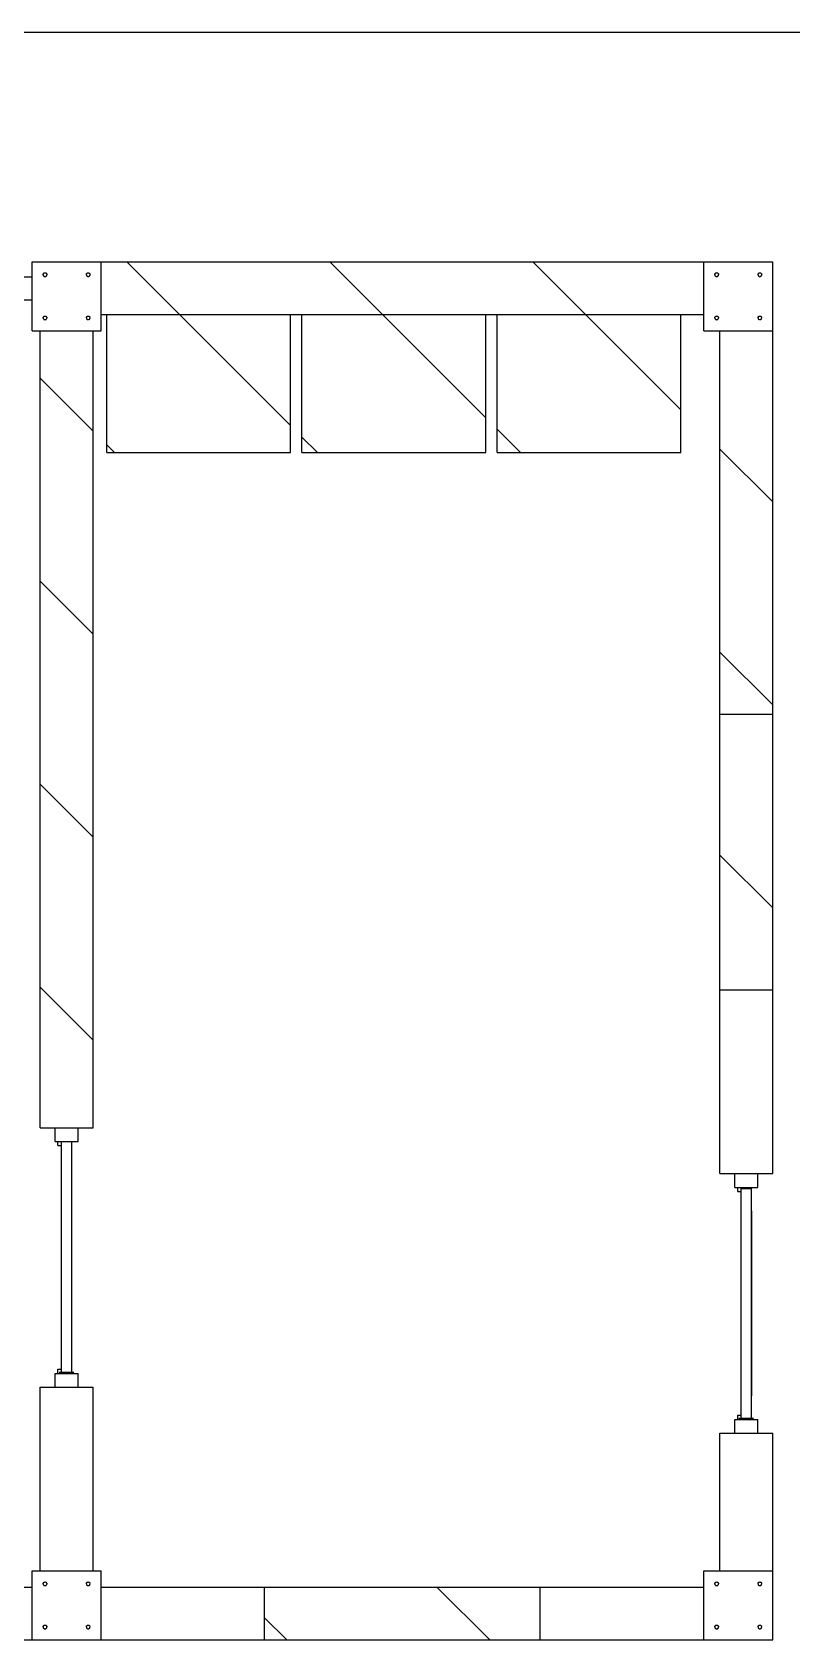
# Model space of a CAD drawing. Extents: x 1250 to 103750, y 1250 to 73000.
# Drawn here: x 65775 to 69083, y 20385 to 27385 of the extents above; entities that cross this region are included whole.
import ezdxf

# ---------------------------------------------------------------- set-up
doc = ezdxf.new("R2010")
doc.units = 0
for name, color, linetype in [('A-CUT', 1, 'CONTINUOUS'), ('A-HATCH', 3, 'CONTINUOUS'), ('A-VIS', 7, 'CONTINUOUS')]:
    doc.layers.add(name, color=color, linetype=linetype)

msp = doc.modelspace()

# ---------------------------------------------------------------- linework, layer by layer
at = {"layer": 'A-CUT'}
for p, q in [((65775, 26384.75), (69000, 26384.75)), ((65775, 26084.75), (65775, 26384.75)), ((65823, 26328.75), (65823.154, 26330.311)), ((65823, 26328.75), (65823.154, 26327.189)), ((65823.154, 26330.311), (65823.609, 26331.811)), ((65823.154, 26327.189), (65823.609, 26325.689)), ((65823.609, 26331.811), (65824.348, 26333.195)), ((65823.609, 26325.689), (65824.348, 26324.305)), ((65824.348, 26333.195), (65825.343, 26334.407)), ((65824.348, 26324.305), (65825.343, 26323.093)), ((65825.343, 26334.407), (65826.555, 26335.402)), ((65825.343, 26323.093), (65826.555, 26322.098)), ((65826.555, 26335.402), (65827.939, 26336.141)), ((65826.555, 26322.098), (65827.939, 26321.359)), ((65827.939, 26336.141), (65829.439, 26336.596)), ((65827.939, 26321.359), (65829.439, 26320.904)), ((65829.439, 26336.596), (65831, 26336.75)), ((65829.439, 26320.904), (65831, 26320.75)), ((65831, 26336.75), (65832.561, 26336.596)), ((65831, 26320.75), (65832.561, 26320.904)), ((65832.561, 26336.596), (65834.061, 26336.141)), ((65832.561, 26320.904), (65834.061, 26321.359)), ((65834.061, 26336.141), (65835.445, 26335.402)), ((65834.061, 26321.359), (65835.445, 26322.098)), ((65835.445, 26335.402), (65836.657, 26334.407)), ((65835.445, 26322.098), (65836.657, 26323.093)), ((65836.657, 26334.407), (65837.652, 26333.195)), ((65836.657, 26323.093), (65837.652, 26324.305)), ((65837.652, 26333.195), (65838.391, 26331.811)), ((65837.652, 26324.305), (65838.391, 26325.689)), ((65838.391, 26331.811), (65838.781, 26330.525)), ((65838.391, 26325.689), (65838.846, 26327.189)), ((65838.781, 26330.525), (65839, 26328.75)), ((65838.846, 26327.189), (65839, 26328.75)), ((66011, 26328.75), (66011.154, 26330.311)), ((66011, 26328.75), (66011.154, 26327.189)), ((66011.154, 26330.311), (66011.609, 26331.811)), ((66011.154, 26327.189), (66011.609, 26325.689)), ((66011.609, 26331.811), (66012.348, 26333.195)), ((66011.609, 26325.689), (66012.348, 26324.305)), ((66012.348, 26333.195), (66013.343, 26334.407)), ((66012.348, 26324.305), (66013.343, 26323.093)), ((66013.343, 26334.407), (66014.555, 26335.402)), ((66013.343, 26323.093), (66014.555, 26322.098)), ((66014.555, 26335.402), (66015.939, 26336.141)), ((66014.555, 26322.098), (66015.939, 26321.359)), ((66015.939, 26336.141), (66017.439, 26336.596)), ((66015.939, 26321.359), (66017.439, 26320.904)), ((66017.439, 26336.596), (66019, 26336.75)), ((66017.439, 26320.904), (66019, 26320.75)), ((66019, 26336.75), (66020.561, 26336.596)), ((66019, 26320.75), (66020.561, 26320.904)), ((66020.561, 26336.596), (66022.061, 26336.141)), ((66020.561, 26320.904), (66022.061, 26321.359)), ((66022.061, 26336.141), (66023.445, 26335.402)), ((66022.061, 26321.359), (66023.445, 26322.098)), ((66023.445, 26335.402), (66024.657, 26334.407)), ((66023.445, 26322.098), (66024.657, 26323.093)), ((66024.657, 26334.407), (66025.652, 26333.195)), ((66024.657, 26323.093), (66025.652, 26324.305)), ((66025.652, 26333.195), (66026.391, 26331.811)), ((66025.652, 26324.305), (66026.391, 26325.689)), ((66026.391, 26331.811), (66026.781, 26330.525)), ((66026.391, 26325.689), (66026.846, 26327.189)), ((66026.781, 26330.525), (66027, 26328.75)), ((66026.846, 26327.189), (66027, 26328.75)), ((66075, 26084.75), (66075, 26384.75)), ((68700, 26084.75), (68700, 26384.75)), ((68748, 26328.75), (68748.154, 26330.311)), ((68748, 26328.75), (68748.154, 26327.189)), ((68748.154, 26330.311), (68748.609, 26331.811)), ((68748.154, 26327.189), (68748.609, 26325.689)), ((68748.609, 26331.811), (68749.348, 26333.195)), ((68748.609, 26325.689), (68749.348, 26324.305)), ((68749.348, 26333.195), (68750.343, 26334.407)), ((68749.348, 26324.305), (68750.343, 26323.093)), ((68750.343, 26334.407), (68751.555, 26335.402)), ((68750.343, 26323.093), (68751.555, 26322.098)), ((68751.555, 26335.402), (68752.939, 26336.141)), ((68751.555, 26322.098), (68752.939, 26321.359)), ((68752.939, 26336.141), (68754.439, 26336.596)), ((68752.939, 26321.359), (68754.439, 26320.904)), ((68754.439, 26336.596), (68756, 26336.75)), ((68754.439, 26320.904), (68756, 26320.75)), ((68756, 26336.75), (68757.561, 26336.596)), ((68756, 26320.75), (68757.561, 26320.904)), ((68757.561, 26336.596), (68759.061, 26336.141)), ((68757.561, 26320.904), (68759.061, 26321.359)), ((68759.061, 26336.141), (68760.445, 26335.402)), ((68759.061, 26321.359), (68760.445, 26322.098)), ((68760.445, 26335.402), (68761.657, 26334.407)), ((68760.445, 26322.098), (68761.657, 26323.093)), ((68761.657, 26334.407), (68762.652, 26333.195)), ((68761.657, 26323.093), (68762.652, 26324.305)), ((68762.652, 26333.195), (68763.391, 26331.811)), ((68762.652, 26324.305), (68763.391, 26325.689)), ((68763.391, 26331.811), (68763.781, 26330.525)), ((68763.391, 26325.689), (68763.846, 26327.189)), ((68763.781, 26330.525), (68764, 26328.75)), ((68763.846, 26327.189), (68764, 26328.75)), ((68936, 26328.75), (68936.154, 26330.311)), ((68936, 26328.75), (68936.154, 26327.189)), ((68936.154, 26330.311), (68936.609, 26331.811)), ((68936.154, 26327.189), (68936.609, 26325.689)), ((68936.609, 26331.811), (68937.348, 26333.195)), ((68936.609, 26325.689), (68937.348, 26324.305)), ((68937.348, 26333.195), (68938.343, 26334.407)), ((68937.348, 26324.305), (68938.343, 26323.093)), ((68938.343, 26334.407), (68939.555, 26335.402)), ((68938.343, 26323.093), (68939.555, 26322.098)), ((68939.555, 26335.402), (68940.939, 26336.141)), ((68939.555, 26322.098), (68940.939, 26321.359)), ((68940.939, 26336.141), (68942.439, 26336.596)), ((68940.939, 26321.359), (68942.439, 26320.904)), ((68942.439, 26336.596), (68944, 26336.75)), ((68942.439, 26320.904), (68944, 26320.75)), ((68944, 26336.75), (68945.561, 26336.596)), ((68944, 26320.75), (68945.561, 26320.904)), ((68945.561, 26336.596), (68947.061, 26336.141)), ((68945.561, 26320.904), (68947.061, 26321.359)), ((68947.061, 26336.141), (68948.445, 26335.402)), ((68947.061, 26321.359), (68948.445, 26322.098)), ((68948.445, 26335.402), (68949.657, 26334.407)), ((68948.445, 26322.098), (68949.657, 26323.093)), ((68949.657, 26334.407), (68950.652, 26333.195)), ((68949.657, 26323.093), (68950.652, 26324.305)), ((68950.652, 26333.195), (68951.391, 26331.811)), ((68950.652, 26324.305), (68951.391, 26325.689)), ((68951.391, 26331.811), (68951.781, 26330.525)), ((68951.391, 26325.689), (68951.846, 26327.189)), ((68951.781, 26330.525), (68952, 26328.75)), ((68951.846, 26327.189), (68952, 26328.75)), ((69000, 22414.75), (69000, 26384.75)), ((65715, 26319.75), (65775, 26319.75)), ((65715, 26219.75), (65775, 26219.75)), ((65823, 26140.75), (65823.154, 26142.311)), ((65823, 26140.75), (65823.154, 26139.189)), ((65823.154, 26142.311), (65823.609, 26143.811)), ((65823.154, 26139.189), (65823.609, 26137.689)), ((65823.609, 26143.811), (65824.348, 26145.195)), ((65823.609, 26137.689), (65824.348, 26136.305)), ((65824.348, 26145.195), (65825.343, 26146.407)), ((65824.348, 26136.305), (65825.343, 26135.093)), ((65825.343, 26146.407), (65826.555, 26147.402)), ((65825.343, 26135.093), (65826.555, 26134.098)), ((65826.555, 26147.402), (65827.939, 26148.141)), ((65826.555, 26134.098), (65827.939, 26133.359)), ((65827.939, 26148.141), (65829.439, 26148.596)), ((65827.939, 26133.359), (65829.439, 26132.904)), ((65829.439, 26148.596), (65831, 26148.75)), ((65829.439, 26132.904), (65831, 26132.75)), ((65831, 26148.75), (65832.561, 26148.596)), ((65831, 26132.75), (65832.561, 26132.904)), ((65832.561, 26148.596), (65834.061, 26148.141)), ((65832.561, 26132.904), (65834.061, 26133.359)), ((65834.061, 26148.141), (65835.445, 26147.402)), ((65834.061, 26133.359), (65835.445, 26134.098)), ((65835.445, 26147.402), (65836.657, 26146.407)), ((65835.445, 26134.098), (65836.657, 26135.093)), ((65836.657, 26146.407), (65837.652, 26145.195)), ((65836.657, 26135.093), (65837.652, 26136.305)), ((65837.652, 26145.195), (65838.391, 26143.811)), ((65837.652, 26136.305), (65838.391, 26137.689)), ((65838.391, 26143.811), (65838.781, 26142.525)), ((65838.391, 26137.689), (65838.846, 26139.189)), ((65838.781, 26142.525), (65839, 26140.75)), ((65838.846, 26139.189), (65839, 26140.75)), ((66011, 26140.75), (66011.154, 26142.311)), ((66011, 26140.75), (66011.154, 26139.189)), ((66011.154, 26142.311), (66011.609, 26143.811)), ((66011.154, 26139.189), (66011.609, 26137.689)), ((66011.609, 26143.811), (66012.348, 26145.195)), ((66011.609, 26137.689), (66012.348, 26136.305)), ((66012.348, 26145.195), (66013.343, 26146.407)), ((66012.348, 26136.305), (66013.343, 26135.093)), ((66013.343, 26146.407), (66014.555, 26147.402)), ((66013.343, 26135.093), (66014.555, 26134.098)), ((66014.555, 26147.402), (66015.939, 26148.141)), ((66014.555, 26134.098), (66015.939, 26133.359)), ((66015.939, 26148.141), (66017.439, 26148.596)), ((66015.939, 26133.359), (66017.439, 26132.904)), ((66017.439, 26148.596), (66019, 26148.75)), ((66017.439, 26132.904), (66019, 26132.75)), ((66019, 26148.75), (66020.561, 26148.596)), ((66019, 26132.75), (66020.561, 26132.904)), ((66020.561, 26148.596), (66022.061, 26148.141)), ((66020.561, 26132.904), (66022.061, 26133.359)), ((66022.061, 26148.141), (66023.445, 26147.402)), ((66022.061, 26133.359), (66023.445, 26134.098)), ((66023.445, 26147.402), (66024.657, 26146.407)), ((66023.445, 26134.098), (66024.657, 26135.093)), ((66024.657, 26146.407), (66025.652, 26145.195)), ((66024.657, 26135.093), (66025.652, 26136.305)), ((66025.652, 26145.195), (66026.391, 26143.811)), ((66025.652, 26136.305), (66026.391, 26137.689)), ((66026.391, 26143.811), (66026.781, 26142.525)), ((66026.391, 26137.689), (66026.846, 26139.189)), ((66026.781, 26142.525), (66027, 26140.75)), ((66026.846, 26139.189), (66027, 26140.75)), ((66075, 26154.75), (68700, 26154.75)), ((66100, 25554.75), (66100, 26154.75)), ((66900, 25554.75), (66900, 26154.75)), ((66950, 25554.75), (66950, 26154.75)), ((67750, 25554.75), (67750, 26154.75)), ((67800, 25554.75), (67800, 26154.75)), ((68600, 25554.75), (68600, 26154.75)), ((68748, 26140.75), (68748.154, 26142.311)), ((68748, 26140.75), (68748.154, 26139.189)), ((68748.154, 26142.311), (68748.609, 26143.811)), ((68748.154, 26139.189), (68748.609, 26137.689)), ((68748.609, 26143.811), (68749.348, 26145.195)), ((68748.609, 26137.689), (68749.348, 26136.305)), ((68749.348, 26145.195), (68750.343, 26146.407)), ((68749.348, 26136.305), (68750.343, 26135.093)), ((68750.343, 26146.407), (68751.555, 26147.402)), ((68750.343, 26135.093), (68751.555, 26134.098)), ((68751.555, 26147.402), (68752.939, 26148.141)), ((68751.555, 26134.098), (68752.939, 26133.359)), ((68752.939, 26148.141), (68754.439, 26148.596)), ((68752.939, 26133.359), (68754.439, 26132.904)), ((68754.439, 26148.596), (68756, 26148.75)), ((68754.439, 26132.904), (68756, 26132.75)), ((68756, 26148.75), (68757.561, 26148.596)), ((68756, 26132.75), (68757.561, 26132.904)), ((68757.561, 26148.596), (68759.061, 26148.141)), ((68757.561, 26132.904), (68759.061, 26133.359)), ((68759.061, 26148.141), (68760.445, 26147.402)), ((68759.061, 26133.359), (68760.445, 26134.098)), ((68760.445, 26147.402), (68761.657, 26146.407)), ((68760.445, 26134.098), (68761.657, 26135.093)), ((68761.657, 26146.407), (68762.652, 26145.195)), ((68761.657, 26135.093), (68762.652, 26136.305)), ((68762.652, 26145.195), (68763.391, 26143.811)), ((68762.652, 26136.305), (68763.391, 26137.689)), ((68763.391, 26143.811), (68763.781, 26142.525)), ((68763.391, 26137.689), (68763.846, 26139.189)), ((68763.781, 26142.525), (68764, 26140.75)), ((68763.846, 26139.189), (68764, 26140.75)), ((68936, 26140.75), (68936.154, 26142.311)), ((68936, 26140.75), (68936.154, 26139.189)), ((68936.154, 26142.311), (68936.609, 26143.811)), ((68936.154, 26139.189), (68936.609, 26137.689)), ((68936.609, 26143.811), (68937.348, 26145.195)), ((68936.609, 26137.689), (68937.348, 26136.305)), ((68937.348, 26145.195), (68938.343, 26146.407)), ((68937.348, 26136.305), (68938.343, 26135.093)), ((68938.343, 26146.407), (68939.555, 26147.402)), ((68938.343, 26135.093), (68939.555, 26134.098)), ((68939.555, 26147.402), (68940.939, 26148.141)), ((68939.555, 26134.098), (68940.939, 26133.359)), ((68940.939, 26148.141), (68942.439, 26148.596)), ((68940.939, 26133.359), (68942.439, 26132.904)), ((68942.439, 26148.596), (68944, 26148.75)), ((68942.439, 26132.904), (68944, 26132.75)), ((68944, 26148.75), (68945.561, 26148.596)), ((68944, 26132.75), (68945.561, 26132.904)), ((68945.561, 26148.596), (68947.061, 26148.141)), ((68945.561, 26132.904), (68947.061, 26133.359)), ((68947.061, 26148.141), (68948.445, 26147.402)), ((68947.061, 26133.359), (68948.445, 26134.098)), ((68948.445, 26147.402), (68949.657, 26146.407)), ((68948.445, 26134.098), (68949.657, 26135.093)), ((68949.657, 26146.407), (68950.652, 26145.195)), ((68949.657, 26135.093), (68950.652, 26136.305)), ((68950.652, 26145.195), (68951.391, 26143.811)), ((68950.652, 26136.305), (68951.391, 26137.689)), ((68951.391, 26143.811), (68951.781, 26142.525)), ((68951.391, 26137.689), (68951.846, 26139.189)), ((68951.781, 26142.525), (68952, 26140.75)), ((68951.846, 26139.189), (68952, 26140.75)), ((65775, 26084.75), (66075, 26084.75)), ((65810, 22614.75), (65810, 26084.75)), ((66040, 22614.75), (66040, 26084.75)), ((68700, 26084.75), (69000, 26084.75)), ((68770, 22414.75), (68770, 26084.75)), ((66100, 25554.75), (66900, 25554.75)), ((66950, 25554.75), (67750, 25554.75)), ((67800, 25554.75), (68600, 25554.75)), ((68770, 24414.75), (69000, 24414.75)), ((68770, 23214.75), (69000, 23214.75)), ((65810, 22614.75), (66040, 22614.75)), ((65875, 22554.75), (65875, 22614.75)), ((65975, 22554.75), (65975, 22614.75)), ((65875, 22554.75), (65975, 22554.75)), ((65887.5, 22536.75), (65887.5, 22554.75)), ((65902.5, 21544.75), (65902.5, 22554.75)), ((65947.5, 21549.75), (65947.5, 22549.75)), ((65887.5, 22536.75), (65902.5, 22536.75)), ((65900.5, 22452.75), (65902.5, 22452.75)), ((65900.5, 22446.75), (65902.5, 22446.75)), ((65947.5, 22452.75), (65949.5, 22452.75)), ((65947.5, 22446.75), (65949.5, 22446.75)), ((68770, 22414.75), (69000, 22414.75)), ((68835, 22354.75), (68835, 22414.75)), ((68935, 22354.75), (68935, 22414.75)), ((68835, 22354.75), (68935, 22354.75)), ((68847.5, 22336.75), (68847.5, 22354.75)), ((68847.5, 22336.75), (68862.5, 22336.75)), ((68862.5, 21344.75), (68862.5, 22354.75)), ((68862.5, 22349.75), (68907.5, 22349.75)), ((68907.5, 21349.75), (68907.5, 22349.75)), ((68860.5, 22252.75), (68862.5, 22252.75)), ((68860.5, 22246.75), (68862.5, 22246.75)), ((68907.5, 22252.75), (68909.5, 22252.75)), ((68907.5, 22246.75), (68909.5, 22246.75)), ((68909.5, 22246.75), (68909.5, 22252.75)), ((65900.5, 21652.75), (65902.5, 21652.75)), ((65900.5, 21646.75), (65902.5, 21646.75)), ((65947.5, 21652.75), (65949.5, 21652.75)), ((65947.5, 21646.75), (65949.5, 21646.75)), ((65887.5, 21562.75), (65902.5, 21562.75)), ((65887.5, 21544.75), (65887.5, 21562.75)), ((65875, 21544.75), (65975, 21544.75)), ((65875, 21484.75), (65875, 21544.75)), ((65902.5, 21549.75), (65947.5, 21549.75)), ((65975, 21484.75), (65975, 21544.75)), ((65810, 21484.75), (66040, 21484.75)), ((65810, 20684.75), (65810, 21484.75)), ((66040, 20684.75), (66040, 21484.75)), ((68860.5, 21452.75), (68862.5, 21452.75)), ((68860.5, 21446.75), (68862.5, 21446.75)), ((68907.5, 21452.75), (68909.5, 21452.75)), ((68907.5, 21446.75), (68909.5, 21446.75)), ((68909.5, 21446.75), (68909.5, 21452.75)), ((68847.5, 21362.75), (68862.5, 21362.75)), ((68847.5, 21344.75), (68847.5, 21362.75)), ((68770, 21284.75), (69000, 21284.75)), ((68770, 20684.75), (68770, 21284.75)), ((68835, 21344.75), (68935, 21344.75)), ((68835, 21284.75), (68835, 21344.75)), ((68862.5, 21349.75), (68907.5, 21349.75)), ((68935, 21284.75), (68935, 21344.75)), ((69000, 20384.75), (69000, 21284.75)), ((65775, 20684.75), (66075, 20684.75)), ((65775, 20384.75), (65775, 20684.75)), ((66075, 20384.75), (66075, 20684.75)), ((68700, 20684.75), (69000, 20684.75)), ((68700, 20384.75), (68700, 20684.75)), ((63150, 20614.75), (65775, 20614.75)), ((65823, 20628.75), (65823.154, 20630.311)), ((65823, 20628.75), (65823.154, 20627.189)), ((65823.154, 20630.311), (65823.609, 20631.811)), ((65823.154, 20627.189), (65823.609, 20625.689)), ((65823.609, 20631.811), (65824.348, 20633.195)), ((65823.609, 20625.689), (65824.348, 20624.305)), ((65824.348, 20633.195), (65825.343, 20634.407)), ((65824.348, 20624.305), (65825.343, 20623.093)), ((65825.343, 20634.407), (65826.555, 20635.402)), ((65825.343, 20623.093), (65826.555, 20622.098)), ((65826.555, 20635.402), (65827.939, 20636.141)), ((65826.555, 20622.098), (65827.939, 20621.359)), ((65827.939, 20636.141), (65829.439, 20636.596)), ((65827.939, 20621.359), (65829.439, 20620.904)), ((65829.439, 20636.596), (65831, 20636.75)), ((65829.439, 20620.904), (65831, 20620.75)), ((65831, 20636.75), (65832.561, 20636.596)), ((65831, 20620.75), (65832.561, 20620.904)), ((65832.561, 20636.596), (65834.061, 20636.141)), ((65832.561, 20620.904), (65834.061, 20621.359)), ((65834.061, 20636.141), (65835.445, 20635.402)), ((65834.061, 20621.359), (65835.445, 20622.098)), ((65835.445, 20635.402), (65836.657, 20634.407)), ((65835.445, 20622.098), (65836.657, 20623.093)), ((65836.657, 20634.407), (65837.652, 20633.195)), ((65836.657, 20623.093), (65837.652, 20624.305)), ((65837.652, 20633.195), (65838.391, 20631.811)), ((65837.652, 20624.305), (65838.391, 20625.689)), ((65838.391, 20631.811), (65838.781, 20630.525)), ((65838.391, 20625.689), (65838.846, 20627.189)), ((65838.781, 20630.525), (65839, 20628.75)), ((65838.846, 20627.189), (65839, 20628.75)), ((66011, 20628.75), (66011.154, 20630.311)), ((66011, 20628.75), (66011.154, 20627.189)), ((66011.154, 20630.311), (66011.609, 20631.811)), ((66011.154, 20627.189), (66011.609, 20625.689)), ((66011.609, 20631.811), (66012.348, 20633.195)), ((66011.609, 20625.689), (66012.348, 20624.305)), ((66012.348, 20633.195), (66013.343, 20634.407)), ((66012.348, 20624.305), (66013.343, 20623.093)), ((66013.343, 20634.407), (66014.555, 20635.402)), ((66013.343, 20623.093), (66014.555, 20622.098)), ((66014.555, 20635.402), (66015.939, 20636.141)), ((66014.555, 20622.098), (66015.939, 20621.359)), ((66015.939, 20636.141), (66017.439, 20636.596)), ((66015.939, 20621.359), (66017.439, 20620.904)), ((66017.439, 20636.596), (66019, 20636.75)), ((66017.439, 20620.904), (66019, 20620.75)), ((66019, 20636.75), (66020.561, 20636.596)), ((66019, 20620.75), (66020.561, 20620.904)), ((66020.561, 20636.596), (66022.061, 20636.141)), ((66020.561, 20620.904), (66022.061, 20621.359)), ((66022.061, 20636.141), (66023.445, 20635.402)), ((66022.061, 20621.359), (66023.445, 20622.098)), ((66023.445, 20635.402), (66024.657, 20634.407)), ((66023.445, 20622.098), (66024.657, 20623.093)), ((66024.657, 20634.407), (66025.652, 20633.195)), ((66024.657, 20623.093), (66025.652, 20624.305)), ((66025.652, 20633.195), (66026.391, 20631.811)), ((66025.652, 20624.305), (66026.391, 20625.689)), ((66026.391, 20631.811), (66026.781, 20630.525)), ((66026.391, 20625.689), (66026.846, 20627.189)), ((66026.781, 20630.525), (66027, 20628.75)), ((66026.846, 20627.189), (66027, 20628.75)), ((66075, 20614.75), (68700, 20614.75)), ((66787.5, 20384.75), (66787.5, 20614.75)), ((67987.5, 20384.75), (67987.5, 20614.75)), ((68748, 20628.75), (68748.154, 20630.311)), ((68748, 20628.75), (68748.154, 20627.189)), ((68748.154, 20630.311), (68748.609, 20631.811)), ((68748.154, 20627.189), (68748.609, 20625.689)), ((68748.609, 20631.811), (68749.348, 20633.195)), ((68748.609, 20625.689), (68749.348, 20624.305)), ((68749.348, 20633.195), (68750.343, 20634.407)), ((68749.348, 20624.305), (68750.343, 20623.093)), ((68750.343, 20634.407), (68751.555, 20635.402)), ((68750.343, 20623.093), (68751.555, 20622.098)), ((68751.555, 20635.402), (68752.939, 20636.141)), ((68751.555, 20622.098), (68752.939, 20621.359)), ((68752.939, 20636.141), (68754.439, 20636.596)), ((68752.939, 20621.359), (68754.439, 20620.904)), ((68754.439, 20636.596), (68756, 20636.75)), ((68754.439, 20620.904), (68756, 20620.75)), ((68756, 20636.75), (68757.561, 20636.596)), ((68756, 20620.75), (68757.561, 20620.904)), ((68757.561, 20636.596), (68759.061, 20636.141)), ((68757.561, 20620.904), (68759.061, 20621.359)), ((68759.061, 20636.141), (68760.445, 20635.402)), ((68759.061, 20621.359), (68760.445, 20622.098)), ((68760.445, 20635.402), (68761.657, 20634.407)), ((68760.445, 20622.098), (68761.657, 20623.093)), ((68761.657, 20634.407), (68762.652, 20633.195)), ((68761.657, 20623.093), (68762.652, 20624.305)), ((68762.652, 20633.195), (68763.391, 20631.811)), ((68762.652, 20624.305), (68763.391, 20625.689)), ((68763.391, 20631.811), (68763.781, 20630.525)), ((68763.391, 20625.689), (68763.846, 20627.189)), ((68763.781, 20630.525), (68764, 20628.75)), ((68763.846, 20627.189), (68764, 20628.75)), ((68936, 20628.75), (68936.154, 20630.311)), ((68936, 20628.75), (68936.154, 20627.189)), ((68936.154, 20630.311), (68936.609, 20631.811)), ((68936.154, 20627.189), (68936.609, 20625.689)), ((68936.609, 20631.811), (68937.348, 20633.195)), ((68936.609, 20625.689), (68937.348, 20624.305)), ((68937.348, 20633.195), (68938.343, 20634.407)), ((68937.348, 20624.305), (68938.343, 20623.093)), ((68938.343, 20634.407), (68939.555, 20635.402)), ((68938.343, 20623.093), (68939.555, 20622.098)), ((68939.555, 20635.402), (68940.939, 20636.141)), ((68939.555, 20622.098), (68940.939, 20621.359)), ((68940.939, 20636.141), (68942.439, 20636.596)), ((68940.939, 20621.359), (68942.439, 20620.904)), ((68942.439, 20636.596), (68944, 20636.75)), ((68942.439, 20620.904), (68944, 20620.75)), ((68944, 20636.75), (68945.561, 20636.596)), ((68944, 20620.75), (68945.561, 20620.904)), ((68945.561, 20636.596), (68947.061, 20636.141)), ((68945.561, 20620.904), (68947.061, 20621.359)), ((68947.061, 20636.141), (68948.445, 20635.402)), ((68947.061, 20621.359), (68948.445, 20622.098)), ((68948.445, 20635.402), (68949.657, 20634.407)), ((68948.445, 20622.098), (68949.657, 20623.093)), ((68949.657, 20634.407), (68950.652, 20633.195)), ((68949.657, 20623.093), (68950.652, 20624.305)), ((68950.652, 20633.195), (68951.391, 20631.811)), ((68950.652, 20624.305), (68951.391, 20625.689)), ((68951.391, 20631.811), (68951.781, 20630.525)), ((68951.391, 20625.689), (68951.846, 20627.189)), ((68951.781, 20630.525), (68952, 20628.75)), ((68951.846, 20627.189), (68952, 20628.75)), ((65823, 20440.75), (65823.154, 20442.311)), ((65823, 20440.75), (65823.154, 20439.189)), ((65823.154, 20442.311), (65823.609, 20443.811)), ((65823.609, 20443.811), (65824.348, 20445.195)), ((65824.348, 20445.195), (65825.343, 20446.407)), ((65825.343, 20446.407), (65826.555, 20447.402)), ((65826.555, 20447.402), (65827.939, 20448.141)), ((65827.939, 20448.141), (65829.439, 20448.596)), ((65829.439, 20448.596), (65831, 20448.75)), ((65831, 20448.75), (65832.561, 20448.596)), ((65832.561, 20448.596), (65834.061, 20448.141)), ((65834.061, 20448.141), (65835.445, 20447.402)), ((65835.445, 20447.402), (65836.657, 20446.407)), ((65836.657, 20446.407), (65837.652, 20445.195)), ((65837.652, 20445.195), (65838.391, 20443.811)), ((65838.391, 20443.811), (65838.781, 20442.525)), ((65838.781, 20442.525), (65839, 20440.75)), ((65838.846, 20439.189), (65839, 20440.75)), ((66011, 20440.75), (66011.154, 20442.311)), ((66011, 20440.75), (66011.154, 20439.189)), ((66011.154, 20442.311), (66011.609, 20443.811)), ((66011.609, 20443.811), (66012.348, 20445.195)), ((66012.348, 20445.195), (66013.343, 20446.407)), ((66013.343, 20446.407), (66014.555, 20447.402)), ((66014.555, 20447.402), (66015.939, 20448.141)), ((66015.939, 20448.141), (66017.439, 20448.596)), ((66017.439, 20448.596), (66019, 20448.75)), ((66019, 20448.75), (66020.561, 20448.596)), ((66020.561, 20448.596), (66022.061, 20448.141)), ((66022.061, 20448.141), (66023.445, 20447.402)), ((66023.445, 20447.402), (66024.657, 20446.407)), ((66024.657, 20446.407), (66025.652, 20445.195)), ((66025.652, 20445.195), (66026.391, 20443.811)), ((66026.391, 20443.811), (66026.781, 20442.525)), ((66026.781, 20442.525), (66027, 20440.75)), ((66026.846, 20439.189), (66027, 20440.75)), ((68748, 20440.75), (68748.154, 20442.311)), ((68748, 20440.75), (68748.154, 20439.189)), ((68748.154, 20442.311), (68748.609, 20443.811)), ((68748.609, 20443.811), (68749.348, 20445.195)), ((68749.348, 20445.195), (68750.343, 20446.407)), ((68750.343, 20446.407), (68751.555, 20447.402)), ((68751.555, 20447.402), (68752.939, 20448.141)), ((68752.939, 20448.141), (68754.439, 20448.596)), ((68754.439, 20448.596), (68756, 20448.75)), ((68756, 20448.75), (68757.561, 20448.596)), ((68757.561, 20448.596), (68759.061, 20448.141)), ((68759.061, 20448.141), (68760.445, 20447.402)), ((68760.445, 20447.402), (68761.657, 20446.407)), ((68761.657, 20446.407), (68762.652, 20445.195)), ((68762.652, 20445.195), (68763.391, 20443.811)), ((68763.391, 20443.811), (68763.781, 20442.525)), ((68763.781, 20442.525), (68764, 20440.75)), ((68763.846, 20439.189), (68764, 20440.75)), ((68936, 20440.75), (68936.154, 20442.311)), ((68936, 20440.75), (68936.154, 20439.189)), ((68936.154, 20442.311), (68936.609, 20443.811)), ((68936.609, 20443.811), (68937.348, 20445.195)), ((68937.348, 20445.195), (68938.343, 20446.407)), ((68938.343, 20446.407), (68939.555, 20447.402)), ((68939.555, 20447.402), (68940.939, 20448.141)), ((68940.939, 20448.141), (68942.439, 20448.596)), ((68942.439, 20448.596), (68944, 20448.75)), ((68944, 20448.75), (68945.561, 20448.596)), ((68945.561, 20448.596), (68947.061, 20448.141)), ((68947.061, 20448.141), (68948.445, 20447.402)), ((68948.445, 20447.402), (68949.657, 20446.407)), ((68949.657, 20446.407), (68950.652, 20445.195)), ((68950.652, 20445.195), (68951.391, 20443.811)), ((68951.391, 20443.811), (68951.781, 20442.525)), ((68951.781, 20442.525), (68952, 20440.75)), ((68951.846, 20439.189), (68952, 20440.75)), ((57000, 20384.75), (69000, 20384.75)), ((65823.154, 20439.189), (65823.609, 20437.689)), ((65823.609, 20437.689), (65824.348, 20436.305)), ((65824.348, 20436.305), (65825.343, 20435.093)), ((65825.343, 20435.093), (65826.555, 20434.098)), ((65826.555, 20434.098), (65827.939, 20433.359)), ((65827.939, 20433.359), (65829.439, 20432.904)), ((65829.439, 20432.904), (65831, 20432.75)), ((65831, 20432.75), (65832.561, 20432.904)), ((65832.561, 20432.904), (65834.061, 20433.359)), ((65834.061, 20433.359), (65835.445, 20434.098)), ((65835.445, 20434.098), (65836.657, 20435.093)), ((65836.657, 20435.093), (65837.652, 20436.305)), ((65837.652, 20436.305), (65838.391, 20437.689)), ((65838.391, 20437.689), (65838.846, 20439.189)), ((66011.154, 20439.189), (66011.609, 20437.689)), ((66011.609, 20437.689), (66012.348, 20436.305)), ((66012.348, 20436.305), (66013.343, 20435.093)), ((66013.343, 20435.093), (66014.555, 20434.098)), ((66014.555, 20434.098), (66015.939, 20433.359)), ((66015.939, 20433.359), (66017.439, 20432.904)), ((66017.439, 20432.904), (66019, 20432.75)), ((66019, 20432.75), (66020.561, 20432.904)), ((66020.561, 20432.904), (66022.061, 20433.359)), ((66022.061, 20433.359), (66023.445, 20434.098)), ((66023.445, 20434.098), (66024.657, 20435.093)), ((66024.657, 20435.093), (66025.652, 20436.305)), ((66025.652, 20436.305), (66026.391, 20437.689)), ((66026.391, 20437.689), (66026.846, 20439.189)), ((68748.154, 20439.189), (68748.609, 20437.689)), ((68748.609, 20437.689), (68749.348, 20436.305)), ((68749.348, 20436.305), (68750.343, 20435.093)), ((68750.343, 20435.093), (68751.555, 20434.098)), ((68751.555, 20434.098), (68752.939, 20433.359)), ((68752.939, 20433.359), (68754.439, 20432.904)), ((68754.439, 20432.904), (68756, 20432.75)), ((68756, 20432.75), (68757.561, 20432.904)), ((68757.561, 20432.904), (68759.061, 20433.359)), ((68759.061, 20433.359), (68760.445, 20434.098)), ((68760.445, 20434.098), (68761.657, 20435.093)), ((68761.657, 20435.093), (68762.652, 20436.305)), ((68762.652, 20436.305), (68763.391, 20437.689)), ((68763.391, 20437.689), (68763.846, 20439.189)), ((68936.154, 20439.189), (68936.609, 20437.689)), ((68936.609, 20437.689), (68937.348, 20436.305)), ((68937.348, 20436.305), (68938.343, 20435.093)), ((68938.343, 20435.093), (68939.555, 20434.098)), ((68939.555, 20434.098), (68940.939, 20433.359)), ((68940.939, 20433.359), (68942.439, 20432.904)), ((68942.439, 20432.904), (68944, 20432.75)), ((68944, 20432.75), (68945.561, 20432.904)), ((68945.561, 20432.904), (68947.061, 20433.359)), ((68947.061, 20433.359), (68948.445, 20434.098)), ((68948.445, 20434.098), (68949.657, 20435.093)), ((68949.657, 20435.093), (68950.652, 20436.305)), ((68950.652, 20436.305), (68951.391, 20437.689)), ((68951.391, 20437.689), (68951.846, 20439.189))]:
    msp.add_line(p, q, dxfattribs=at)
at = {"layer": 'A-HATCH'}
for p, q in [((66417.184, 26154.75), (66187.184, 26384.75)), ((67301.068, 26154.75), (67071.068, 26384.75)), ((68184.951, 26154.75), (67954.951, 26384.75)), ((66900, 25671.934), (66417.184, 26154.75)), ((67750, 25705.818), (67301.068, 26154.75)), ((68600, 25739.701), (68184.951, 26154.75)), ((66040, 25648.051), (65810, 25878.051)), ((67017.184, 25554.75), (66950, 25621.934)), ((67901.068, 25554.75), (67800, 25655.818)), ((66133.301, 25554.75), (66100, 25588.051)), ((69000, 25339.701), (68770, 25569.701)), ((66040, 24764.167), (65810, 24994.167)), ((69000, 24455.818), (68770, 24685.818)), ((66040, 23880.284), (65810, 24110.284)), ((69000, 23571.934), (68770, 23801.934)), ((66040, 22996.4), (65810, 23226.4)), ((67767.767, 20384.75), (67537.767, 20614.75)), ((66883.883, 20384.75), (66787.5, 20481.133))]:
    msp.add_line(p, q, dxfattribs=at)
at = {"layer": 'A-VIS'}
for p, q in [((55500, 27384.75), (70500, 27384.75)), ((65775, 26384.75), (69000, 26384.75)), ((65775, 26316.012), (65775, 26384.75)), ((66075, 26372.262), (66075, 26384.75)), ((68700, 26372.262), (68700, 26384.75)), ((69000, 22414.75), (69000, 26384.75)), ((65715, 26319.75), (65775, 26319.75)), ((65715, 26219.75), (65775, 26219.75)), ((65775, 26084.75), (65775, 26222.262)), ((66075, 26084.75), (66075, 26166.012)), ((66075, 26154.75), (66112.464, 26154.75)), ((66100, 25554.75), (66100, 26154.75)), ((66890.588, 26154.75), (66956.214, 26154.75)), ((66900, 25554.75), (66900, 26154.75)), ((66950, 25554.75), (66950, 26154.75)), ((67743.713, 26154.75), (67809.339, 26154.75)), ((67750, 25554.75), (67750, 26154.75)), ((67800, 25554.75), (67800, 26154.75)), ((68587.463, 26154.75), (68700, 26154.75)), ((68600, 25554.75), (68600, 26154.75)), ((68700, 26084.75), (68700, 26156.637)), ((65775, 26084.75), (65812.463, 26084.75)), ((65810, 22614.75), (65810, 26084.75)), ((66037.463, 26084.75), (66075, 26084.75)), ((66040, 22614.75), (66040, 26084.75)), ((68700, 26084.75), (68765.588, 26084.75)), ((68770, 22414.75), (68770, 26081.652)), ((68990.588, 26084.75), (69000, 26084.75)), ((66100, 25554.75), (66900, 25554.75)), ((66950, 25554.75), (67750, 25554.75)), ((67800, 25554.75), (68600, 25554.75)), ((68770, 24414.75), (68774.995, 24414.75)), ((68990.62, 24414.75), (69000, 24414.75)), ((68770, 23214.75), (68774.995, 23214.75)), ((68990.62, 23214.75), (69000, 23214.75)), ((65810, 22614.75), (65878.102, 22614.75)), ((65875, 22554.75), (65875, 22614.75)), ((65971.839, 22614.75), (66040, 22614.75)), ((65975, 22554.75), (65975, 22614.75)), ((65875, 22554.75), (65975, 22554.75)), ((65887.5, 22536.75), (65887.5, 22554.75)), ((65902.5, 21553.504), (65902.5, 22554.75)), ((65947.5, 21549.75), (65947.5, 22549.75)), ((65887.5, 22536.75), (65902.5, 22536.75)), ((68770, 22414.75), (68840.646, 22414.75)), ((68835, 22354.75), (68835, 22414.75)), ((68924.998, 22414.75), (69000, 22414.75)), ((68935, 22354.75), (68935, 22414.75)), ((68835, 22354.75), (68850.021, 22354.75)), ((68847.5, 22336.75), (68847.5, 22354.75)), ((68847.5, 22336.75), (68862.5, 22336.75)), ((68862.5, 21365.996), (68862.5, 22341.025)), ((68896.848, 22349.75), (68907.5, 22349.75)), ((68906.271, 22354.75), (68935, 22354.75)), ((68907.5, 21349.75), (68907.5, 22349.75)), ((68909.5, 21446.75), (68909.5, 22252.75)), ((65887.5, 21562.75), (65902.5, 21562.75)), ((65887.5, 21544.75), (65887.5, 21562.75)), ((65875, 21544.75), (65975, 21544.75)), ((65875, 21484.75), (65875, 21544.75)), ((65893, 21549.75), (65957, 21549.75)), ((65975, 21484.75), (65975, 21544.75)), ((65810, 21484.75), (65878.102, 21484.75)), ((65810, 20684.75), (65810, 21484.75)), ((65971.839, 21484.75), (66040, 21484.75)), ((66040, 20684.75), (66040, 21484.75)), ((68847.5, 21362.75), (68859.365, 21362.75)), ((68847.5, 21344.75), (68847.5, 21362.75)), ((68770, 21284.75), (68840.646, 21284.75)), ((68770, 20684.75), (68770, 21284.75)), ((68835, 21344.75), (68850.021, 21344.75)), ((68835, 21284.75), (68835, 21344.75)), ((68853, 21349.75), (68859.393, 21349.75)), ((68896.848, 21349.75), (68917, 21349.75)), ((68906.271, 21344.75), (68935, 21344.75)), ((68924.998, 21284.75), (69000, 21284.75)), ((68935, 21284.75), (68935, 21344.75)), ((69000, 20384.75), (69000, 21284.75)), ((65775, 20684.75), (65821.895, 20684.75)), ((65775, 20616.012), (65775, 20684.75)), ((66028.088, 20684.75), (66075, 20684.75)), ((66075, 20606.592), (66075, 20684.75)), ((68700, 20684.75), (68774.995, 20684.75)), ((68700, 20616.012), (68700, 20684.75)), ((68990.588, 20684.75), (69000, 20684.75)), ((66075, 20614.75), (68699.963, 20614.75)), ((66787.5, 20606.592), (66787.5, 20614.75)), ((67987.5, 20606.592), (67987.5, 20614.75)), ((57000, 20384.75), (69000, 20384.75)), ((65775, 20384.75), (65775, 20391.012)), ((66075, 20384.75), (66075, 20391.012)), ((66787.5, 20384.75), (66787.5, 20390.967)), ((67987.5, 20384.75), (67987.5, 20390.967)), ((68700, 20384.75), (68700, 20391.012))]:
    msp.add_line(p, q, dxfattribs=at)

doc.saveas('drawing.dxf')
